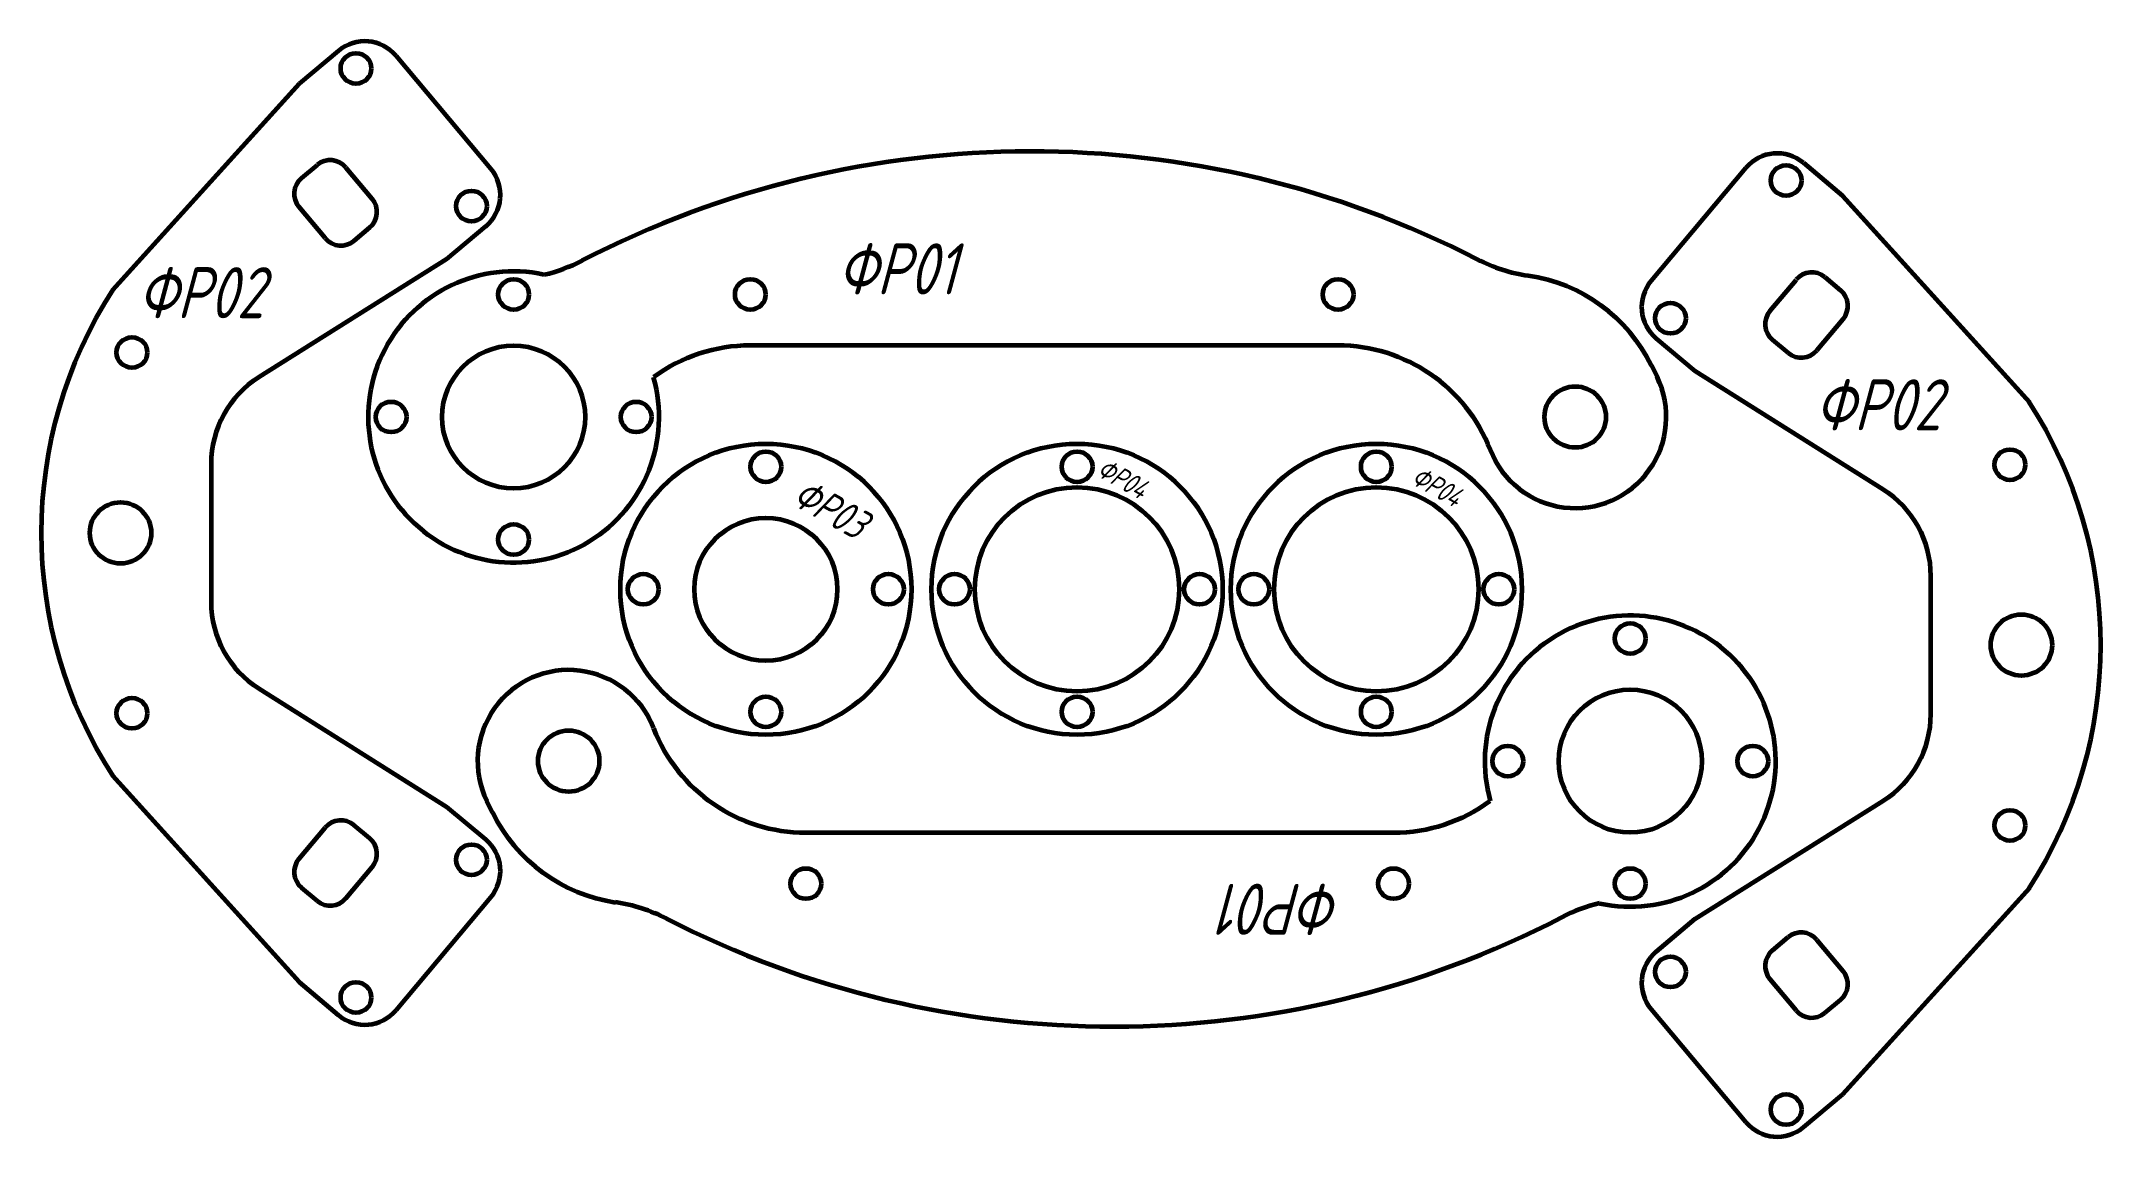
# Model space of a CAD drawing. Header units: millimetres. Extents: x -71 to 131, y -54 to 54.
import ezdxf

# ---------------------------------------------------------------- set-up
doc = ezdxf.new("R2010")
doc.units = ezdxf.units.MM
doc.linetypes.add('K5LT_BASIC', pattern=[0])
doc.linetypes.add('K5LT_THIN', pattern=[0])
doc.styles.add('KTEXTSTYLE', font='GOST_AU.SHX', dxfattribs={"width": 0.96, "height": 5})

msp = doc.modelspace()

# ---------------------------------------------------------------- linework, layer by layer
at = {"color": 150, "linetype": 'K5LT_BASIC', "lineweight": 60, "true_color": 0x0080ff}
for p, q in [((-45.68, 49.51), (-41.85, 52.73)), ((-36.21, 52.23), (-26.93, 41.17)), ((-63.97, 29.31), (-45.68, 49.51)), ((-45.48, 40.25), (-43.95, 41.54)), ((-41.13, 41.29), (-38.56, 38.23)), ((86.71, 30.19), (95.99, 41.25)), ((101.62, 41.75), (105.45, 38.53)), ((105.45, 38.53), (123.75, 18.33)), ((-43.16, 34.37), (-45.73, 37.44)), ((-38.81, 35.41), (-40.34, 34.12)), ((-27.43, 35.54), (-31.26, 32.32)), ((-31.26, 32.32), (-49.65, 20.76)), ((98.34, 27.25), (100.91, 30.31)), ((103.72, 30.56), (105.26, 29.27)), ((105.5, 26.46), (102.93, 23.39)), ((91.03, 21.34), (87.2, 24.56)), ((100.11, 23.15), (98.58, 24.43)), ((56.04, 23.87), (-1.52, 23.87)), ((86.73, 21.9), (87.28, 20.79)), ((109.43, 9.78), (91.03, 21.34)), ((-54.33, 12.29), (-54.33, -1.25)), ((114.1, -12.23), (114.1, 1.31)), ((-49.65, -9.72), (-31.26, -21.29)), ((-45.68, -38.48), (-63.97, -18.27)), ((-31.26, -21.29), (-27.43, -24.5)), ((-26.78, -21.84), (-27.32, -20.73)), ((91.03, -32.26), (109.43, -20.7)), ((-45.73, -26.4), (-43.16, -23.33)), ((-40.34, -23.09), (-38.81, -24.37)), ((3.92, -23.82), (61.48, -23.82)), ((-38.56, -27.19), (-41.13, -30.26)), ((-43.95, -30.5), (-45.48, -29.22)), ((-26.93, -30.13), (-36.21, -41.2)), ((123.75, -29.25), (105.45, -49.45)), ((87.2, -35.48), (91.03, -32.26)), ((98.58, -35.35), (100.11, -34.07)), ((102.93, -34.31), (105.5, -37.38)), ((100.91, -41.23), (98.34, -38.17)), ((-41.85, -41.69), (-45.68, -38.48)), ((105.26, -40.2), (103.72, -41.48)), ((95.99, -52.17), (86.71, -41.11)), ((105.45, -49.45), (101.62, -52.67))]:
    msp.add_line(p, q, dxfattribs=at)
for centre, radius in [((-40.14, 51), 1.5), ((99.92, 40.02), 1.5), ((-28.83, 37.52), 1.5), ((-24.7, 28.87), 1.5), ((-1.52, 28.87), 1.5), ((56.04, 28.87), 1.5), ((88.6, 26.54), 1.5), ((-62.08, 23.18), 1.5), ((-24.7, 16.87), 7), ((-36.7, 16.87), 1.5), ((-12.7, 16.87), 1.5), ((79.27, 16.87), 3), ((0, 0), 14.25), ((30.48, 0), 14.25), ((59.79, 0), 14.25), ((0, 12), 1.5), ((30.48, 12), 1.5), ((59.79, 12), 1.5), ((121.85, 12.2), 1.5), ((-63.2, 5.52), 3), ((30.48, 0), 10), ((59.79, 0), 10), ((-24.7, 4.87), 1.5), ((0, 0), 7), ((-12, 0), 1.5), ((12, 0), 1.5), ((18.48, 0), 1.5), ((42.48, 0), 1.5), ((47.79, 0), 1.5), ((71.79, 0), 1.5), ((84.66, -4.82), 1.5), ((122.97, -5.46), 3), ((84.66, -16.82), 7), ((-62.08, -12.14), 1.5), ((0, -12), 1.5), ((30.48, -12), 1.5), ((59.79, -12), 1.5), ((-19.31, -16.82), 3), ((72.66, -16.82), 1.5), ((96.66, -16.82), 1.5), ((121.85, -23.12), 1.5), ((-28.83, -26.48), 1.5), ((3.92, -28.82), 1.5), ((61.48, -28.82), 1.5), ((84.66, -28.82), 1.5), ((88.6, -37.46), 1.5), ((-40.14, -39.96), 1.5), ((99.92, -50.94), 1.5)]:
    msp.add_circle(centre, radius, dxfattribs=at)
for centre, radius, start, end in [((-39.28, 49.66), 4, 40, 130), ((25.97, -52.81), 95.68, 62.8155, 117.3472), ((99.05, 38.68), 4, 50, 140), ((-42.66, 40.01), 2, 40, 130), ((-30, 38.6), 4, 310, 40), ((-44.2, 38.72), 2, 130, 220), ((-40.09, 36.94), 2, 310, 40), ((-41.62, 35.66), 2, 220, 310), ((76.99, 46.54), 16, 242.8155, 261.6815), ((-24.7, 16.87), 14.25, 77.9076, 15.8525), ((-25.34, 46.39), 16, 283.089, 297.3472), ((72.36, 14.87), 16, 26.0572, 81.6815), ((102.44, 29.03), 2, 50, 140), ((-27.05, 5.52), 43.92, 147.2063, 212.7937), ((89.77, 27.62), 4, 140, 230), ((103.97, 27.74), 2, 320, 50), ((99.87, 25.96), 2, 140, 230), ((-1.52, 7.87), 16, 90, 126.3139), ((56.04, 7.87), 16, 21.1755, 90), ((101.4, 24.68), 2, 230, 320), ((-44.33, 12.29), 10, 122.1553, 180), ((79.27, 16.87), 8.92, 201.1755, 26.0572), ((86.82, -5.46), 43.92, 327.2063, 32.7937), ((104.1, 1.31), 10, 0, 57.8447), ((-44.33, -1.25), 10, 180, 237.8447), ((84.66, -16.82), 14.25, 257.9076, 195.8525), ((-19.31, -16.82), 8.92, 21.1755, 206.0572), ((3.92, -7.82), 16, 201.1755, 270), ((104.1, -12.23), 10, 302.1553, 0), ((-12.4, -14.82), 16, 206.0572, 261.6815), ((61.48, -7.82), 16, 270, 306.3139), ((-41.62, -24.62), 2, 50, 140), ((-40.09, -25.91), 2, 320, 50), ((-30, -27.56), 4, 320, 50), ((-44.2, -27.68), 2, 140, 230), ((-42.66, -28.97), 2, 230, 320), ((-17.03, -46.48), 16, 62.8155, 81.6815), ((33.99, 52.87), 95.68, 242.8155, 297.3472), ((85.3, -46.33), 16, 103.089, 117.3472), ((101.4, -35.6), 2, 40, 130), ((89.77, -38.54), 4, 130, 220), ((99.87, -36.88), 2, 130, 220), ((103.97, -38.66), 2, 310, 40), ((-39.28, -38.63), 4, 230, 320), ((102.44, -39.95), 2, 220, 310), ((99.05, -49.6), 4, 220, 310)]:
    msp.add_arc(centre, radius, start, end, dxfattribs=at)
at = {"color": 7, "linetype": 'K5LT_THIN', "lineweight": 18}
for centre in [(0, 0), (30.48, 0), (59.79, 0)]:
    msp.add_arc(centre, 14.25, 77.9076, 15.8525, dxfattribs=at)

# ---------------------------------------------------------------- texts
at = {"color": 7, "char_height": 5, "attachment_point": 1, "style": 'KTEXTSTYLE'}
for s, insert in [('\\H3.5;\\W0.965;\\Q15;\\Q15;\\H5.00;ФР01', (7, 33.87)), ('\\H3.5;\\W0.965;\\Q15;\\Q15;\\H5.00;ФР02', (-61.53, 31.54)), ('\\H3.5;\\W0.965;\\Q15;\\Q15;\\H5.00;ФР02', (102.72, 20.56))]:
    msp.add_mtext(s, dxfattribs=dict(at, insert=insert))
at = {"color": 7, "attachment_point": 1, "style": 'KTEXTSTYLE'}
for s, insert, char_height, rotation in [('\\H3.5;\\W0.965;\\Q15;\\Q15;\\H2.00;ФР04', (33.2, 12.95), 2, 330.9896), ('\\H3.5;\\W0.965;\\Q15;\\Q15;\\H3.00;ФР03', (3.78, 11.04), 3, 330.9896), ('\\H3.5;\\W0.965;\\Q15;\\Q15;\\H2.00;ФР04', (63.99, 12.17), 2, 330.9896), ('\\H3.5;\\W0.965;\\Q15;\\Q15;\\H5.00;ФР01', (56.5, -33.82), 5, 180)]:
    msp.add_mtext(s, dxfattribs=dict(at, insert=insert, char_height=char_height, rotation=rotation))

doc.saveas('drawing.dxf')
